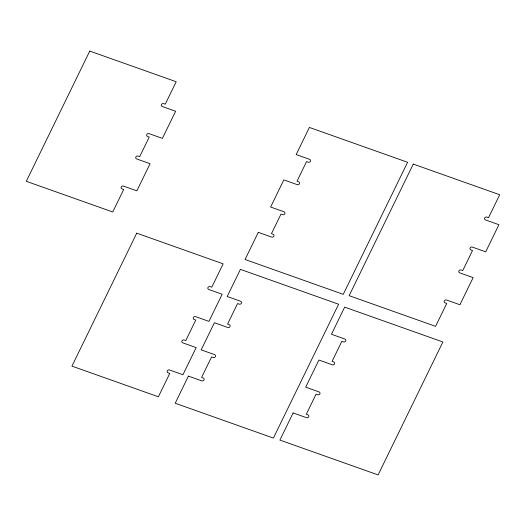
<?xml version="1.0" encoding="UTF-8"?>
<svg xmlns="http://www.w3.org/2000/svg" width="526" height="526" viewBox="0 0 526 526"><rect width="100%" height="100%" fill="white"/><g stroke="black" fill="none" stroke-linecap="round" stroke-linejoin="round"><path stroke-width="0.79" d="M89.762 51.075L26.3 181.312L112.728 211.978L123.669 189.524L122.104 188.972A1.716 1.525 -13.6 0 1 121.243 186.98A1.716 1.525 -13.6 0 1 123.505 186.099L136.852 190.833L150.074 163.698L136.727 158.964A1.716 1.525 -13.6 0 1 135.866 156.978A1.716 1.525 -13.6 0 1 138.128 156.09L139.686 156.649L149.226 137.069L147.668 136.51A1.716 1.525 -13.6 0 1 146.807 134.524A1.716 1.525 -13.6 0 1 149.068 133.637L162.416 138.377L175.631 111.242L162.284 106.508A1.716 1.525 -13.6 0 1 161.429 104.516A1.716 1.525 -13.6 0 1 163.685 103.635L165.249 104.187L176.19 81.734L89.762 51.075M136.74 233.169L71.957 366.122L158.379 396.788L169.76 373.427L168.202 372.875A1.716 1.525 -13.6 0 1 167.34 370.883A1.716 1.525 -13.6 0 1 169.596 370.002L182.949 374.736L196.165 347.607L182.818 342.867A1.716 1.525 -13.6 0 1 181.963 340.881A1.716 1.525 -13.6 0 1 184.218 340L185.783 340.552L195.764 320.064L194.199 319.512A1.716 1.525 -13.6 0 1 193.344 317.526A1.716 1.525 -13.6 0 1 195.6 316.639L208.947 321.379L222.169 294.244L208.822 289.51A1.716 1.525 -13.6 0 1 207.961 287.518A1.716 1.525 -13.6 0 1 210.222 286.637L211.781 287.189L223.162 263.835L136.74 233.169M258.273 232.354L245.05 259.489L343.261 294.336L407.604 162.284L309.393 127.443L296.171 154.572L309.518 159.306A1.716 1.525 -13.6 0 1 310.379 161.298A1.716 1.525 -13.6 0 1 308.118 162.179L306.559 161.627L297.012 181.207L298.577 181.759A1.716 1.525 -13.6 0 1 299.439 183.752A1.716 1.525 -13.6 0 1 297.177 184.633L283.83 179.899L270.607 207.034L283.955 211.768A1.716 1.525 -13.6 0 1 284.816 213.753A1.716 1.525 -13.6 0 1 282.561 214.641L280.996 214.082L271.455 233.662L273.014 234.221A1.716 1.525 -13.6 0 1 273.875 236.207A1.716 1.525 -13.6 0 1 271.62 237.088L258.273 232.354M188.407 376.103L175.191 403.238L273.402 438.079L338.626 304.225L240.415 269.378L227.193 296.513L240.54 301.247A1.716 1.525 -13.6 0 1 241.401 303.239A1.716 1.525 -13.6 0 1 239.139 304.12L237.581 303.568L227.594 324.049L229.158 324.608A1.716 1.525 -13.6 0 1 230.02 326.593A1.716 1.525 -13.6 0 1 227.758 327.474L214.411 322.74L201.188 349.875L214.536 354.609A1.716 1.525 -13.6 0 1 215.397 356.602A1.716 1.525 -13.6 0 1 213.142 357.483L211.577 356.924L201.596 377.412L203.154 377.964A1.716 1.525 -13.6 0 1 204.016 379.956A1.716 1.525 -13.6 0 1 201.76 380.837L188.407 376.103M413.272 164.086L349.152 295.678L435.574 326.344L446.738 303.436L445.174 302.884A1.716 1.525 -13.6 0 1 444.319 300.898A1.716 1.525 -13.6 0 1 446.574 300.011L459.921 304.751L473.144 277.616L459.796 272.882A1.716 1.525 -13.6 0 1 458.935 270.89A1.716 1.525 -13.6 0 1 461.197 270.009L462.755 270.561L472.519 250.527L470.954 249.975A1.716 1.525 -13.6 0 1 470.099 247.983A1.716 1.525 -13.6 0 1 472.355 247.102L485.702 251.836L498.924 224.707L485.577 219.967A1.716 1.525 -13.6 0 1 484.716 217.981A1.716 1.525 -13.6 0 1 486.977 217.1L488.542 217.652L499.7 194.745L413.272 164.086M293.12 412.949L279.898 440.084L378.109 474.925L442.892 341.972L344.681 307.131L331.459 334.26L344.806 339A1.716 1.525 -13.6 0 1 345.667 340.986A1.716 1.525 -13.6 0 1 343.406 341.867L341.847 341.315L332.084 361.349L333.648 361.901A1.716 1.525 -13.6 0 1 334.503 363.893A1.716 1.525 -13.6 0 1 332.248 364.774L318.901 360.04L305.678 387.169L319.026 391.909A1.716 1.525 -13.6 0 1 319.887 393.895A1.716 1.525 -13.6 0 1 317.625 394.776L316.067 394.224L306.303 414.258L307.868 414.81A1.716 1.525 -13.6 0 1 308.723 416.802A1.716 1.525 -13.6 0 1 306.467 417.683L293.12 412.949"/></g></svg>
